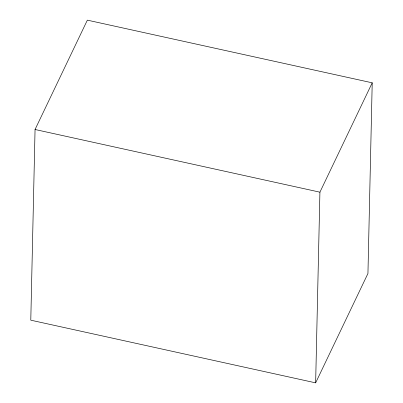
<?xml version="1.0" encoding="UTF-8"?>
<svg xmlns="http://www.w3.org/2000/svg" width="403" height="403" viewBox="0 0 403 403"><rect width="100%" height="100%" fill="white"/><g stroke="black" fill="none" stroke-linecap="round" stroke-linejoin="round"><path stroke-width="0.6" d="M35.056 129.504L30.784 320.184L315.645 382.85L367.944 273.496L372.216 82.817L87.355 20.15L35.056 129.504L319.917 192.171L372.216 82.817M315.645 382.85L319.917 192.171"/></g></svg>
